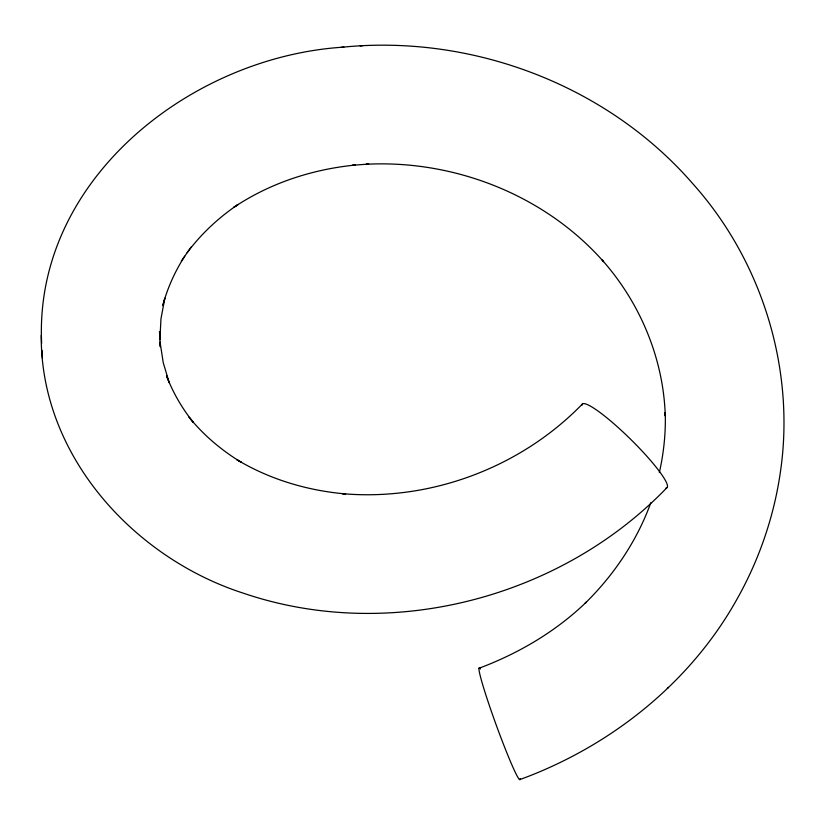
<?xml version="1.0" encoding="UTF-8"?>
<svg xmlns="http://www.w3.org/2000/svg" width="825" height="825" viewBox="0 0 825 825"><rect width="100%" height="100%" fill="white"/><g stroke="black" fill="none" stroke-linecap="round" stroke-linejoin="round"><path stroke-width="1.24" d="M41.642 343.221C33.742 179.706 191.091 56.543 343.881 47.118M659.35 472.529C663.795 452.843 665.899 432.682 665.218 412.5L665.28 415.975C663.527 358.627 640.148 302.796 602.137 260.03L603.56 261.659C544.82 195.123 454.493 159.699 366.29 164.257L368.723 164.051L352.502 165.278L355.204 165.062C312.108 169.331 269.682 183.233 233.63 207.477L238.178 204.394C218.687 217.604 201.176 233.805 187.141 252.739M163.072 304.569L164.856 298.145L160.968 318.79L159.916 339.622L159.524 331.681L160.267 346.562M162.773 305.642C167.392 288.131 174.941 271.466 184.718 256.235M650.822 502.724C637.044 540.715 613.934 575.015 585.152 603.271L586.276 602.167C555.803 631.579 518.585 653.41 479.057 668.25M181.366 261.082L191.08 247.046M520.121 779.481C611.057 746.202 691.824 681.945 738.509 596.413L739.19 595.217C760.567 556.122 774.861 513.171 780.821 469.002L781.069 467.301C794.485 365.537 760.939 259.452 692.34 183.202L690.917 181.572C604.88 83.975 470.137 33.897 341.189 47.334M667.353 688.462L668.477 687.359M582.543 403.858C520.936 467.466 430.578 501.435 342.365 493.659L345.623 493.938C307.467 490.607 269.796 479.449 236.878 459.68L241.529 462.454C221.678 450.429 203.682 435.27 189.059 417.213L193.38 422.472C182.098 408.354 172.91 392.587 166.506 375.674L169.238 382.8L163.247 362.691L160.06 342.086L160.277 346.624M666.817 487.781C560.165 598.579 389.256 642.902 243.179 593.134C133.062 557.525 40.198 454.884 41.25 335.28M360.164 45.922L362.598 45.726M42.023 350.367L42.415 358.308M581.893 405.477A59.493 8.838 44.6 0 1 630.269 438.921A59.493 8.838 44.6 0 1 665.919 488.08M520.183 778.573A59.493 3.558 70 0 1 495.959 724.288A59.493 3.558 70 0 1 480.449 668.982"/></g></svg>
